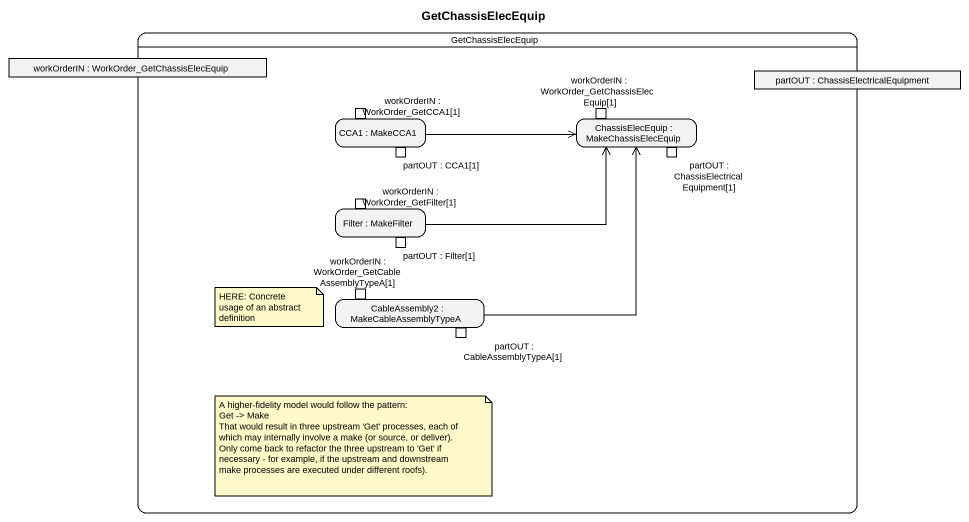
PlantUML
@startuml
title GetChassisElecEquip
hide empty description
state GetChassisElecEquip {
  state "workOrderIN : WorkOrder_GetChassisElecEquip" as workOrderIN <<object>>
  state "partOUT : ChassisElectricalEquipment" as partOUT <<object>>
  state "CCA1 : MakeCCA1" as CCA1 {
    state "workOrderIN : WorkOrder_GetCCA1[1]" as workOrderIN_WorkOrder <<inputPin>>
    state "partOUT : CCA1[1]" as partOUT_CCA1_1 <<outputPin>>
  }
  state "ChassisElecEquip : MakeChassisElecEquip" as ChassisElecEquip {
    state "workOrderIN : WorkOrder_GetChassisElecEquip[1]" as workOrderIN_WorkOrder_2 <<inputPin>>
    state "partOUT : ChassisElectricalEquipment[1]" as partOUT_ChassisElectricalEqu <<outputPin>>
  }
  state "Filter : MakeFilter" as Filter {
    state "workOrderIN : WorkOrder_GetFilter[1]" as workOrderIN_WorkOrder_3 <<inputPin>>
    state "partOUT : Filter[1]" as partOUT_Filter_1 <<outputPin>>
  }
  state "CableAssembly2 : MakeCableAssemblyTypeA" as CableAssembly2 {
    state "workOrderIN : WorkOrder_GetCableAssemblyTypeA[1]" as workOrderIN_WorkOrder_4 <<inputPin>>
    state "partOUT : CableAssemblyTypeA[1]" as partOUT_CableAssemblyTypeA_1 <<outputPin>>
  }
}
CCA1 -right-> ChassisElecEquip
Filter -right-> ChassisElecEquip
CableAssembly2 -up-> ChassisElecEquip
note as N1
  HERE: Concrete usage of an abstract definition
end note
note as N2
  A higher-fidelity model would follow the pattern:
  Get -> Make
  That would result in three upstream 'Get' processes, each of which may internally involve a make (or source, or deliver). Only come back to refactor the three upstream to 'Get' if necessary - for example, if the upstream and downstream make processes are executed under different roofs).
end note
@enduml
